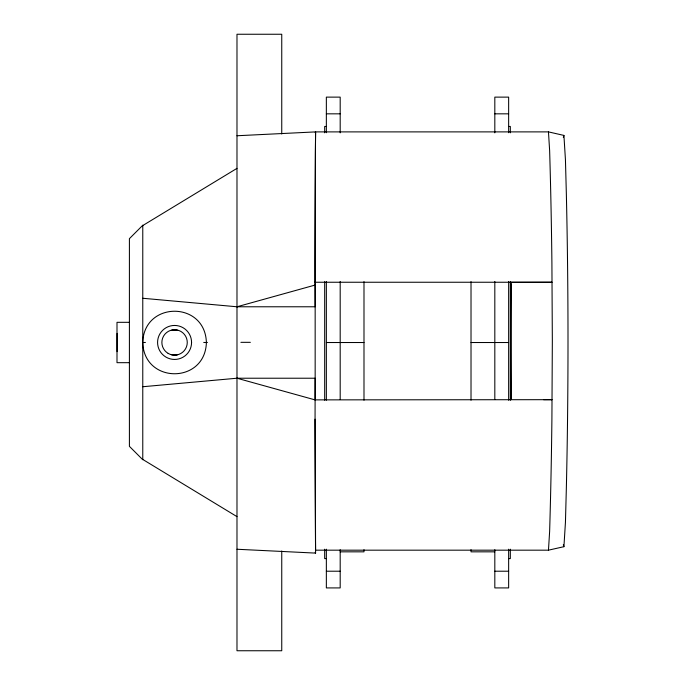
<?xml version="1.0" encoding="UTF-8"?>
<svg xmlns="http://www.w3.org/2000/svg" width="685" height="685" viewBox="0 0 685 685"><rect width="100%" height="100%" fill="white"/><g stroke="black" fill="none" stroke-linecap="round" stroke-linejoin="round"><path stroke-width="1.03" d="M142.771 298.266L236.984 306.777L315.16 306.777L315.057 262.775A458.89 4.649 90 0 1 315.408 150.503L315.588 131.897L548.462 131.888L563.918 135.416L565.442 159.759L566.315 192.519A441.012 28.838 -90 0 1 566.315 489.51L565.442 522.295L563.918 546.69L548.462 550.175L315.588 550.175L315.057 419.169M315.554 282.314L315.031 282.246L315.057 265.6A458.89 4.649 -90 0 1 315.408 153.243L315.588 131.897L236.984 135.75M142.771 386.734L236.984 378.223L315.16 378.223L315.057 419.4A458.89 4.649 90 0 0 315.408 531.757L315.588 553.103L236.984 549.25M548.462 550.175L549.627 531.517A457.931 29.943 -90 0 0 551.904 419.169L552.341 340.959L551.904 262.775A457.931 29.943 -90 0 0 549.627 150.503L548.462 131.888M145.425 342.449L142.745 342.551C143.85 300.912 205.123 300.766 206.373 342.414L206.39 342.551C205.132 384.216 143.867 384.114 142.745 342.449M315.588 131.897L315.16 132.65M563.327 137.36L563.918 135.416M142.771 225.553L236.984 168.364M236.984 306.777L315.031 285.08M171.284 330.298L174.572 329.862L177.86 330.298M177.86 354.702L174.572 355.138L171.284 354.702M543.607 399.697L552.067 399.68L315.031 399.877L236.984 378.223M326.351 113.83L340.188 113.83M494.818 113.83L508.647 113.83M326.351 126.451L324.681 126.451L324.681 132.821M508.647 126.451L510.316 126.451L510.316 132.821M315.031 282.246L552.067 282.246L510.822 282.306L510.822 399.749M129.405 322.318L116.998 322.318L116.998 362.682L129.405 362.682M173.305 330.033L175.831 330.033M326.351 342.526L363.992 342.526M471.015 342.526L508.647 342.526M206.39 342.551L203.719 342.449M240.897 342.337L250.35 342.329M173.305 354.967L175.831 354.967M340.188 551.836L363.992 551.836L363.992 549.695M494.818 551.836L471.015 551.836L471.015 549.695M326.351 558.6L324.681 558.6L324.681 549.199M508.647 558.6L510.316 558.6L510.316 549.199M326.351 571.213L340.188 571.213M494.818 571.213L508.647 571.213M206.373 342.414L207.444 342.449M142.771 459.447L236.984 516.636M315.16 552.35L315.588 553.103M563.327 544.763L563.918 546.69M510.316 281.621L510.316 400.22M508.647 132.719L508.647 97.124L494.818 97.124L494.818 132.864M508.647 281.466L508.647 400.22M508.647 549.199L508.647 587.918L494.818 587.918L494.818 549.704M494.818 281.466L494.818 399.526M471.015 281.655L471.015 400.194M363.992 281.655L363.992 400.194M340.188 132.864L340.188 97.124L326.351 97.124L326.351 132.719M340.188 281.466L340.188 399.526M340.188 549.704L340.188 587.918L326.351 587.918L326.351 549.199M326.351 281.466L326.351 400.22M324.681 281.621L324.681 400.22M315.16 281.466L315.16 399.946M281.749 133.995L281.749 34.25L236.984 34.25L236.984 650.75L281.749 650.75L281.749 551.005M191.569 342.449L191.569 342.551A16.997 16.997 0 0 1 165.975 357.108A16.997 16.997 0 0 1 166.172 327.67A16.997 16.997 0 0 1 191.569 342.551M117.126 333.364L117.126 351.636M511.361 398.439A63.842 0.651 90 0 1 510.993 341.053A63.842 0.651 90 0 1 511.361 283.753M142.771 225.279L129.405 238.663L129.405 446.337L142.771 459.721L142.771 225.279M168.133 353.383A12.69 12.69 0 0 0 187.262 342.551A12.69 12.69 0 0 0 168.322 331.394A12.69 12.69 0 0 0 168.133 353.383"/></g></svg>
